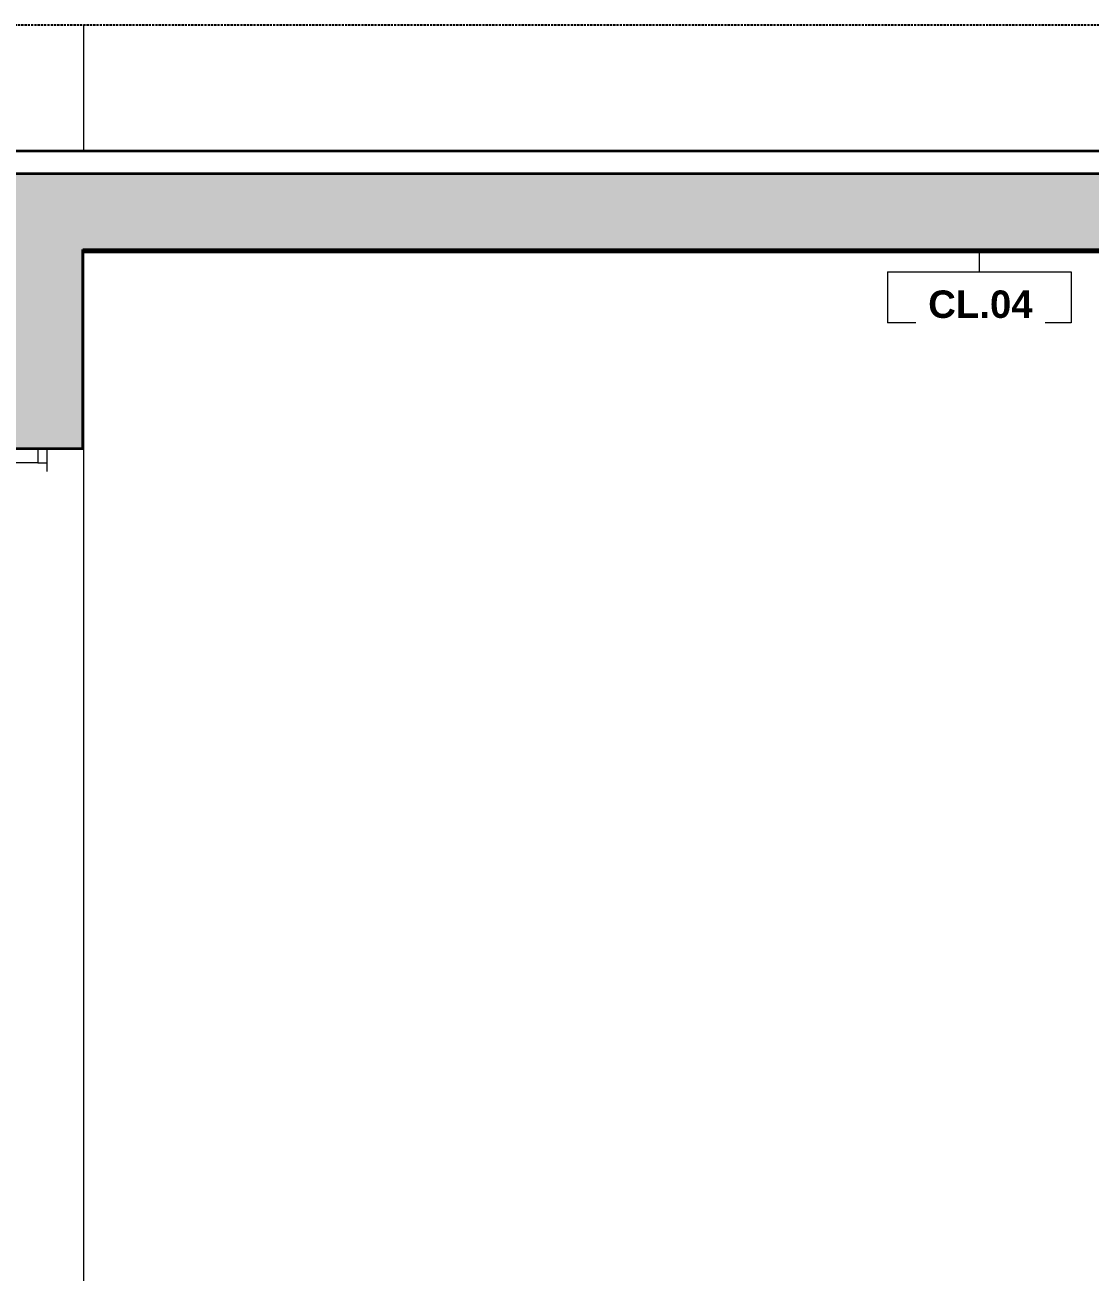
# Model space of a CAD drawing. Header units: millimetres. Extents: x 41758 to 237109, y 3795 to 78637.
# Drawn here: x 62854 to 65181, y 6552 to 9275 of the extents above; entities that cross this region are included whole.
import ezdxf

# ---------------------------------------------------------------- set-up
doc = ezdxf.new("R2010")
doc.units = ezdxf.units.MM
for name, pattern in [('Centre', [31.75, 6.35, -4.7625, 15.875, -4.7625]), ('Hidden', [7.14375, 4.7625, -2.38125]), ('IMPORT-CENTER _2_', [40.64, 25.4, -5.08, 5.08, -5.08])]:
    doc.linetypes.add(name, pattern=pattern)
for name, color, linetype, lineweight in [('0-4', 90, 'Continuous', 5), ('A-CLNG-1', 250, 'Continuous', 35), ('A-CLNG-IDEN', 151, 'Continuous', 9), ('A-DETL-GENF', 92, 'Continuous', 18), ('A-DETL-GENF-4', 9, 'Continuous', 18), ('A-DETL-GENF-5', 92, 'Hidden', 25), ('A-DETL-MEDM', 33, 'Continuous', 35), ('A-FLOR-FNSH-1', 250, 'Continuous', 35), ('A-FLOR-LEVL-2', 51, 'Centre', 9), ('A-FLOR-PATT-1', 253, 'Continuous', 18), ('G-IMPT', 8, 'Continuous', 18), ('G-IMPT-3', 8, 'IMPORT-CENTER _2_', 18), ('M-EQPM', 50, 'Continuous', 18), ('M-EQPM-1', 7, 'Continuous', 18), ('M-EQPM-2', 50, 'Continuous', 25), ('S-COLS-6', 7, 'Continuous', 18)]:
    doc.layers.add(name, color=color, linetype=linetype, lineweight=lineweight)
doc.styles.add('Arial_B_3', font='arialbd.ttf', dxfattribs={"height": 60})
pattern_1 = [(50, (40790.24, 15875), (364.368, -31.878), [38.1, -419.1]), (355, (40790.24, 15875), (-70.486, 382.113), [30.48, -335.28]), (100.451, (40820.6, 15872.34), (293.885, 350.233), [32.38, -356.18]), (46.184, (40790.24, 15976.6), (542.158, -84.086), [57.15, -628.65]), (96.636, (40835.4, 15969.6), (474.805, 494.855), [48.57, -534.27]), (351.184, (40790.24, 15976.6), (474.81, 494.85), [45.72, -502.92]), (21, (40841.04, 15951.2), (303.228, -204.53), [38.1, -419.1]), (326, (40841.04, 15951.2), (123.604, 368.376), [30.48, -335.28]), (71.451, (40866.3, 15934.16), (426.834, 163.843), [32.38, -356.18]), (37.5, (40790.24, 15875), (6.1766, 169.1102), [3.353, -327.863, 3.353, -337.007, -336.55]), (37.5, (40790.24, 15875), (6.1766, 169.1102), [-671.576, 3.353, -333.197]), (7.5, (40790.24, 15875), (133.639, 200.3615), [3.353, -190.703, 3.353, -320.243, -128.27]), (7.5, (40790.24, 15875), (133.639, 200.3615), [-517.652, 3.353, -124.917]), (327.5, (40676.96, 15875), (271.1818, -11.4584), [3.353, -123.647, 3.353, -392.887, -525.78]), (327.5, (40676.96, 15875), (271.1818, -11.4584), [-523.24, 3.353, -522.427]), (317.5, (40626.16, 15875), (296.2585, 50.853), [3.353, -161.747, 3.353, -259.791, -373.38]), (317.5, (40626.16, 15875), (296.2585, 50.853), [-428.244, 3.353, -370.027]), (45, (40790.24, 15875), (-125.7236, 125.7236), []), (45, (40790.24, 16065.5), (-125.7236, 125.7236), [])]

# ---------------------------------------------------------------- blocks, each defined once
blk = doc.blocks.new('NCV_TKTC_KET CAU_rvt-2-TKCS_CĂN HỘ LOẠI 6 - MẶT CẮT 1')
at = {"layer": 'A-FLOR-PATT-1'}
h = blk.add_hatch(dxfattribs=at)
h.set_pattern_fill('FP_4', color=256, style=0, pattern_type=2)
h.set_pattern_definition(pattern_1)
h.paths.add_polyline_path([(39336.9, 8780), (39935.6, 8780), (39935.6, 8785), (35735.3, 8785), (35735.3, 8780), (39287.4, 8780)])
h.paths.add_polyline_path([(43336.9, 8780), (43536.9, 8780), (43536.9, 8785), (40235.7, 8785), (40235.7, 8780), (42957.2, 8780)])
h = blk.add_hatch(dxfattribs=at)
h.set_pattern_fill('FP_4', color=256, style=0, pattern_type=2)
h.set_pattern_definition(pattern_1)
h.paths.add_polyline_path([(39336.9, 8780), (39935.6, 8780), (39935.6, 8785), (35735.3, 8785), (35735.3, 8780), (39287.4, 8780)])
h.paths.add_polyline_path([(43336.9, 8780), (43536.9, 8780), (43536.9, 8785), (40235.7, 8785), (40235.7, 8780), (42957.2, 8780)])
at = {"layer": 'A-FLOR-FNSH-1'}
blk.add_line((40235.7, 8780), (43536.9, 8780), dxfattribs=at)
blk = doc.blocks.new('Air_Conditioner_on_wall_20381 - Air_Conditioner_on_wall_20381-806652-TKCS_CĂN HỘ LOẠI 6 - MẶT CẮT 1')
at = {"layer": 'M-EQPM-1'}
for p, q in [((39356.9, 8570), (39356.9, 8600)), ((39356.9, 8600), (39935.6, 8600)), ((39356.9, 8404.1), (39356.9, 8570)), ((39935.6, 8570), (39356.9, 8570)), ((39356.9, 8364.8), (39356.9, 8404.1)), ((39356.9, 8404.1), (39935.6, 8404.1)), ((39356.9, 8319.1), (39356.9, 8364.8)), ((39356.9, 8364.8), (39468.9, 8364.8)), ((39468.9, 8364.8), (39935.6, 8364.8)), ((39468.9, 8319.1), (39468.9, 8364.8)), ((40136.9, 8350), (40136.9, 8319.1)), ((40156.9, 8350), (40156.9, 8319.1)), ((39356.9, 8300), (39356.9, 8319.1)), ((39356.9, 8319.1), (39468.9, 8319.1)), ((40136.9, 8319.1), (39468.9, 8319.1)), ((40136.9, 8319.1), (40156.9, 8319.1)), ((40156.9, 8319.1), (40156.9, 8300)), ((39427, 8300), (39456.9, 8300)), ((39486.9, 8300), (39456.9, 8300)), ((39627, 8300), (39656.9, 8300)), ((39686.9, 8300), (39656.9, 8300)), ((39827, 8300), (39856.9, 8300)), ((39886.9, 8300), (39856.9, 8300)), ((40027, 8300), (40056.9, 8300)), ((40086.9, 8300), (40056.9, 8300))]:
    blk.add_line(p, q, dxfattribs=at)
blk = doc.blocks.new('NCV_TKTC_TANG 2_rvt-2-TKCS_CĂN HỘ LOẠI 6 - MẶT CẮT 1')
at = {"layer": 'A-CLNG-1'}
blk.add_line((40235.7, 8780), (42936.9, 8780), dxfattribs=at)
at = {"layer": 'S-COLS-6'}
blk.add_line((40236.9, 8780), (40236.9, 5600), dxfattribs=at)
at = {"layer": 'M-EQPM'}
blk.add_blockref('Air_Conditioner_on_wall_20381 - Air_Conditioner_on_wall_20381-806652-TKCS_CĂN HỘ LOẠI 6 - MẶT CẮT 1', (0, 0), dxfattribs=at)
blk = doc.blocks.new('NCV_TKTC_TANG 3 - 4_rvt-3-TKCS_CĂN HỘ LOẠI 6 - MẶT CẮT 1')
at = {"layer": 'A-FLOR-FNSH-1'}
blk.add_line((43336.9, 9000), (35736.9, 9000), dxfattribs=at)
at = {"layer": 'S-COLS-6'}
blk.add_line((40236.9, 9275.3), (40236.9, 9000), dxfattribs=at)
blk = doc.blocks.new('TKTC_XREF_251221_MB TANG 2-7 - TKTC_XREF_260130_MB TANG 2-5_dwg_$cc-V12-TKCS_CĂN HỘ LOẠI 6 - MẶT CẮT 1')
at = {"layer": 'G-IMPT-3'}
for p, q in [((41776.4, 5600), (41897.5, 5600)), ((41836.6, 5600), (41837.4, 5600))]:
    blk.add_line(p, q, dxfattribs=at)
at = {"layer": 'M-EQPM'}
for p, q in [((41837, 5600), (41792, 5600)), ((41792, 5600), (41882, 5600)), ((41882, 5600), (41837, 5600)), ((41837.3, 5600), (41837.3, 5600))]:
    blk.add_line(p, q, dxfattribs=at)
blk = doc.blocks.new('TKTC_XREF_251221_MB TANG 2-7 - TKTC_XREF_260130_MB TANG 2-5_dwg_CUM U_DN100-V13-TKCS_CĂN HỘ LOẠI 6 - MẶT CẮT 1')
at = {"layer": 'G-IMPT'}
for p, q in [((41783.7, 5600), (41781.5, 5600)), ((41782.5, 5600), (41891.4, 5600)), ((41782.8, 5600), (41782.5, 5600)), ((41789.4, 5600), (41782.6, 5600)), ((41788.3, 5600), (41783.7, 5600)), ((41783.7, 5600), (41783.7, 5600)), ((41784.8, 5600), (41784, 5600)), ((41787.3, 5600), (41784.8, 5600)), ((41787.3, 5600), (41784.8, 5600)), ((41787.3, 5600), (41784.8, 5600)), ((41788.1, 5600), (41787.3, 5600)), ((41790.6, 5600), (41788.3, 5600)), ((41788.3, 5600), (41788.3, 5600)), ((41788.8, 5600), (41885.1, 5600)), ((41792, 5600), (41882, 5600)), ((41886.4, 5600), (41884.1, 5600)), ((41892.1, 5600), (41885.2, 5600)), ((41886.3, 5600), (41886.4, 5600)), ((41890.9, 5600), (41886.4, 5600)), ((41887.4, 5600), (41886.7, 5600)), ((41889.9, 5600), (41887.4, 5600)), ((41889.9, 5600), (41887.4, 5600)), ((41889.9, 5600), (41887.4, 5600)), ((41890.7, 5600), (41889.9, 5600)), ((41893.2, 5600), (41890.9, 5600)), ((41890.9, 5600), (41890.9, 5600)), ((41891.8, 5600), (41891.4, 5600))]:
    blk.add_line(p, q, dxfattribs=at)
at = {"layer": 'G-IMPT', "flags": 128}
for points in [[(41790.5, 5600), (41792.1, 5600), (41792, 5600), (41779.9, 5600), (41779.9, 5600), (41781.4, 5600)], [(41781.5, 5600), (41781.4, 5600), (41790.5, 5600), (41790.6, 5600)], [(41788, 5600), (41788.1, 5600), (41784, 5600), (41784, 5600)], [(41789.1, 5600), (41788.8, 5600), (41792, 5600)], [(41885.4, 5600), (41885.1, 5600), (41882, 5600)], [(41893.2, 5600), (41894.7, 5600), (41894.7, 5600), (41882.5, 5600), (41882.6, 5600), (41884.1, 5600)], [(41884.1, 5600), (41884.1, 5600), (41893.2, 5600), (41893.2, 5600)], [(41890.7, 5600), (41890.7, 5600), (41886.7, 5600), (41886.6, 5600)]]:
    blk.add_lwpolyline(points, dxfattribs=at)
blk = doc.blocks.new('TKTC_XREF_251221_MB TANG 2-7 - TKTC_XREF_260130_MB TANG 2-5_dwg_$cc-V14-TKCS_CĂN HỘ LOẠI 6 - MẶT CẮT 1')
at = {"layer": 'G-IMPT-3'}
for p, q in [((41986.7, 5600), (42139.7, 5600)), ((42063.2, 5600), (42063.2, 5600))]:
    blk.add_line(p, q, dxfattribs=at)
at = {"layer": 'M-EQPM'}
for p, q in [((42063.2, 5600), (42006.3, 5600)), ((42006.3, 5600), (42120, 5600)), ((42117.2, 5600), (42009.1, 5600)), ((42009.1, 5600), (42063.2, 5600)), ((42063.2, 5600), (42117.2, 5600)), ((42120, 5600), (42063.2, 5600))]:
    blk.add_line(p, q, dxfattribs=at)
blk = doc.blocks.new('TKTC_XREF_251221_MB TANG 2-7 - TKTC_XREF_260130_MB TANG 2-5_dwg_CUM U_DN100-V15-TKCS_CĂN HỘ LOẠI 6 - MẶT CẮT 1')
at = {"layer": 'G-IMPT'}
for p, q in [((41993.5, 5600), (41991.6, 5600)), ((41991.6, 5600), (42006.9, 5600)), ((41993.5, 5600), (41996.3, 5600)), ((42005, 5600), (41993.5, 5600)), ((41994.9, 5600), (42003.5, 5600)), ((42132.9, 5600), (41995.2, 5600)), ((41996.3, 5600), (42002.1, 5600)), ((41996.7, 5600), (41997.6, 5600)), ((41996.7, 5600), (42001.8, 5600)), ((41997.6, 5600), (42000.8, 5600)), ((41997.6, 5600), (42000.8, 5600)), ((41997.6, 5600), (42000.8, 5600)), ((42000.8, 5600), (42001.8, 5600)), ((42002.1, 5600), (42005, 5600)), ((42124.9, 5600), (42003.2, 5600)), ((42003.2, 5600), (42007.2, 5600)), ((42006.9, 5600), (42005, 5600)), ((42120.9, 5600), (42007.2, 5600)), ((42124.9, 5600), (42120.9, 5600)), ((42123.1, 5600), (42121.2, 5600)), ((42121.2, 5600), (42136.6, 5600)), ((42123.1, 5600), (42126, 5600)), ((42134.6, 5600), (42123.1, 5600)), ((42124.6, 5600), (42133.2, 5600)), ((42126, 5600), (42131.8, 5600)), ((42126.3, 5600), (42127.3, 5600)), ((42126.3, 5600), (42131.4, 5600)), ((42127.3, 5600), (42130.5, 5600)), ((42127.3, 5600), (42130.5, 5600)), ((42127.3, 5600), (42130.5, 5600)), ((42130.5, 5600), (42131.4, 5600)), ((42131.8, 5600), (42134.6, 5600)), ((42136.6, 5600), (42134.6, 5600))]:
    blk.add_line(p, q, dxfattribs=at)
blk = doc.blocks.new('TKTC_XREF_251221_MB TANG 2-7 - TKTC_XREF_260130_MB TANG 2-5_dwg_$cc-V16-TKCS_CĂN HỘ LOẠI 6 - MẶT CẮT 1')
at = {"layer": 'G-IMPT-3'}
for p, q in [((41666.8, 5600), (41513.7, 5600)), ((41590.2, 5600), (41590.2, 5600))]:
    blk.add_line(p, q, dxfattribs=at)
at = {"layer": 'M-EQPM'}
for p, q in [((41647.1, 5600), (41533.4, 5600)), ((41533.4, 5600), (41590.2, 5600)), ((41590.2, 5600), (41536.2, 5600)), ((41536.2, 5600), (41644.3, 5600)), ((41644.3, 5600), (41590.2, 5600)), ((41590.2, 5600), (41647.1, 5600))]:
    blk.add_line(p, q, dxfattribs=at)
blk = doc.blocks.new('TKTC_XREF_251221_MB TANG 2-7 - TKTC_XREF_260130_MB TANG 2-5_dwg_$cc-V17-TKCS_CĂN HỘ LOẠI 6 - MẶT CẮT 1')
at = {"layer": 'G-IMPT-3'}
for p, q in [((41381.3, 5600), (41502.4, 5600)), ((41441.5, 5600), (41442.3, 5600))]:
    blk.add_line(p, q, dxfattribs=at)
at = {"layer": 'M-EQPM'}
for p, q in [((41441.9, 5600), (41396.9, 5600)), ((41396.9, 5600), (41486.9, 5600)), ((41486.9, 5600), (41441.9, 5600)), ((41442.2, 5600), (41442.2, 5600))]:
    blk.add_line(p, q, dxfattribs=at)
blk = doc.blocks.new('TKTC_XREF_251221_MB TANG 2-7 - TKTC_XREF_251221_MB TANG 2-7-V37-TKCS_CĂN HỘ LOẠI 6 - MẶT CẮT 1')
at = {"layer": 'M-EQPM'}
for p, q in [((42136.6, 9000), (41384.8, 9000)), ((41384.8, 9000), (42136.9, 9000)), ((42136.9, 9000), (42136.6, 9000))]:
    blk.add_line(p, q, dxfattribs=at)
at = {"layer": 'M-EQPM-2'}
blk.add_line((35057.4, 9000), (45537, 9000), dxfattribs=at)
for name, p in [('TKTC_XREF_251221_MB TANG 2-7 - TKTC_XREF_260130_MB TANG 2-5_dwg_$cc-V17-TKCS_CĂN HỘ LOẠI 6 - MẶT CẮT 1', (0, 3400)), ('TKTC_XREF_251221_MB TANG 2-7 - TKTC_XREF_260130_MB TANG 2-5_dwg_CUM U_DN100-V13-TKCS_CĂN HỘ LOẠI 6 - MẶT CẮT 1', (-395.1, 3400)), ('TKTC_XREF_251221_MB TANG 2-7 - TKTC_XREF_260130_MB TANG 2-5_dwg_$cc-V16-TKCS_CĂN HỘ LOẠI 6 - MẶT CẮT 1', (0, 3400)), ('TKTC_XREF_251221_MB TANG 2-7 - TKTC_XREF_260130_MB TANG 2-5_dwg_CUM U_DN100-V15-TKCS_CĂN HỘ LOẠI 6 - MẶT CẮT 1', (-473.8, 3400)), ('TKTC_XREF_251221_MB TANG 2-7 - TKTC_XREF_260130_MB TANG 2-5_dwg_$cc-V12-TKCS_CĂN HỘ LOẠI 6 - MẶT CẮT 1', (0, 3400)), ('TKTC_XREF_251221_MB TANG 2-7 - TKTC_XREF_260130_MB TANG 2-5_dwg_CUM U_DN100-V13-TKCS_CĂN HỘ LOẠI 6 - MẶT CẮT 1', (0, 3400)), ('TKTC_XREF_251221_MB TANG 2-7 - TKTC_XREF_260130_MB TANG 2-5_dwg_$cc-V14-TKCS_CĂN HỘ LOẠI 6 - MẶT CẮT 1', (0, 3400)), ('TKTC_XREF_251221_MB TANG 2-7 - TKTC_XREF_260130_MB TANG 2-5_dwg_CUM U_DN100-V15-TKCS_CĂN HỘ LOẠI 6 - MẶT CẮT 1', (0, 3400))]:
    blk.add_blockref(name, p)
blk = doc.blocks.new('BORDER VIEW - BORDER VIEW-2596443-TKCS_CĂN HỘ LOẠI 6 - MẶT CẮT 1')
at = {"layer": 'A-DETL-GENF-5'}
blk.add_line((35207.4, 9275.3), (45947.2, 9275.3), dxfattribs=at)
blk = doc.blocks.new('M_Ceiling Tag w Height - M_Ceiling Tag-4076437-TKCS_CĂN HỘ LOẠI 6 - MẶT CẮT 1')
at = {"layer": 'A-CLNG-IDEN'}
for p, q in [((37195.6, 8732.4), (37195.6, 8621.2)), ((37195.6, 8732.4), (37596.8, 8732.4)), ((37596.8, 8732.4), (37596.8, 8621.2)), ((37596.8, 8621.2), (37195.6, 8621.2))]:
    blk.add_line(p, q, dxfattribs=at)

msp = doc.modelspace()

# ---------------------------------------------------------------- hatches: boundary and pattern name
at = {"layer": 'A-DETL-GENF-4'}
h = msp.add_hatch(dxfattribs=at)
h.set_pattern_fill('FP_4', color=256, style=0, pattern_type=2)
h.set_pattern_definition([(50, (63535.37, 15875), (364.368, -31.878), [38.1, -419.1]), (355, (63535.37, 15875), (-70.486, 382.113), [30.48, -335.28]), (100.451, (63565.73, 15872.34), (293.885, 350.233), [32.38, -356.18]), (46.184, (63535.37, 15976.6), (542.158, -84.086), [57.15, -628.65]), (96.636, (63580.55, 15969.6), (474.805, 494.855), [48.57, -534.27]), (351.184, (63535.37, 15976.6), (474.81, 494.85), [45.72, -502.92]), (21, (63586.17, 15951.2), (303.228, -204.53), [38.1, -419.1]), (326, (63586.17, 15951.2), (123.604, 368.376), [30.48, -335.28]), (71.451, (63611.43, 15934.16), (426.834, 163.843), [32.38, -356.18]), (37.5, (63535.37, 15875), (6.1766, 169.1102), [3.353, -327.863, 3.353, -337.007, -336.55]), (37.5, (63535.37, 15875), (6.1766, 169.1102), [-671.576, 3.353, -333.197]), (7.5, (63535.37, 15875), (133.639, 200.3615), [3.353, -190.703, 3.353, -320.243, -128.27]), (7.5, (63535.37, 15875), (133.639, 200.3615), [-517.652, 3.353, -124.917]), (327.5, (63422.08, 15875), (271.1818, -11.4584), [3.353, -123.647, 3.353, -392.887, -525.78]), (327.5, (63422.08, 15875), (271.1818, -11.4584), [-523.24, 3.353, -522.427]), (317.5, (63371.28, 15875), (296.2585, 50.853), [3.353, -161.747, 3.353, -259.791, -373.38]), (317.5, (63371.28, 15875), (296.2585, 50.853), [-428.244, 3.353, -370.027]), (45, (63535.37, 15875), (-125.7236, 125.7236), []), (45, (63535.37, 16065.5), (-125.7236, 125.7236), [])])
h.paths.add_polyline_path([(62980.8, 8350), (62980.8, 8785), (66282.1, 8785), (66282.1, 8735), (66980.4, 8735), (66980.4, 8350), (67282.1, 8350), (67282.1, 8735), (68282.5, 8735), (68282.5, 8500), (68482.5, 8500), (68482.1, 9100), (68282.1, 9100), (68282.1, 8900), (66282.1, 8900), (66282.1, 8950), (57802.5, 8950), (57802.5, 8750), (58280.4, 8750), (58280.4, 8500), (58480.4, 8500), (58480.4, 8785), (62680.8, 8785), (62680.8, 8350), (62980.8, 8350)])

# ---------------------------------------------------------------- linework, layer by layer
at = {"layer": 'A-CLNG-IDEN'}
msp.add_line((64938.4, 8778.2), (64938.4, 8736.2), dxfattribs=at)
at = {"layer": 'A-DETL-MEDM'}
for p, q in [((66282.1, 8950), (57802.5, 8950)), ((62980.8, 8350), (62980.8, 8785)), ((62980.8, 8785), (66282.1, 8785)), ((62680.8, 8350), (62980.8, 8350))]:
    msp.add_line(p, q, dxfattribs=at)
at = {"layer": 'A-FLOR-LEVL-2'}
msp.add_line((57239, 9000), (69318.1, 9000), dxfattribs=at)

# ---------------------------------------------------------------- block references
at = {"layer": '0-4'}
for name in ['NCV_TKTC_KET CAU_rvt-2-TKCS_CĂN HỘ LOẠI 6 - MẶT CẮT 1', 'NCV_TKTC_TANG 3 - 4_rvt-3-TKCS_CĂN HỘ LOẠI 6 - MẶT CẮT 1', 'NCV_TKTC_TANG 2_rvt-2-TKCS_CĂN HỘ LOẠI 6 - MẶT CẮT 1']:
    msp.add_blockref(name, (22745.1, 0), dxfattribs=at)
at = {"layer": 'A-CLNG-IDEN'}
msp.add_blockref('M_Ceiling Tag w Height - M_Ceiling Tag-4076437-TKCS_CĂN HỘ LOẠI 6 - MẶT CẮT 1', (27542.2, 3.8), dxfattribs=at)
at = {"layer": 'A-DETL-GENF'}
msp.add_blockref('BORDER VIEW - BORDER VIEW-2596443-TKCS_CĂN HỘ LOẠI 6 - MẶT CẮT 1', (22745.1, 0), dxfattribs=at)
at = {"layer": 'M-EQPM'}
msp.add_blockref('TKTC_XREF_251221_MB TANG 2-7 - TKTC_XREF_251221_MB TANG 2-7-V37-TKCS_CĂN HỘ LOẠI 6 - MẶT CẮT 1', (22745.1, 0), dxfattribs=at)

# ---------------------------------------------------------------- next in the draw order: texts
at = {"layer": 'A-CLNG-IDEN', "insert": (64941.1, 8665), "char_height": 60, "width": 251.5, "attachment_point": 5, "line_spacing_factor": 0.936439, "style": 'Arial_B_3', "bg_fill": 3, "box_fill_scale": 1.25, "bg_fill_color": 256, "bg_fill_true_color": 13158600, "bg_fill_transparency": 0}
msp.add_mtext('\\pt634.9998,1270.0002,1905,2539.9998,3175.0002,3810,4444.9998,5080.0002,5715,6349.9998,6985.0002,7620,8254.9998,8890.0002,9525,10159.9998,10795.0002,11430,12064.9998,12700.0002,13335,13969.9998,14605.0002,15240,15874.9998,16510.0002,17145,17779.9998,18415.0002,19050,19684.9998,20320.0002;CL.04', dxfattribs=at)

doc.saveas('drawing.dxf')
